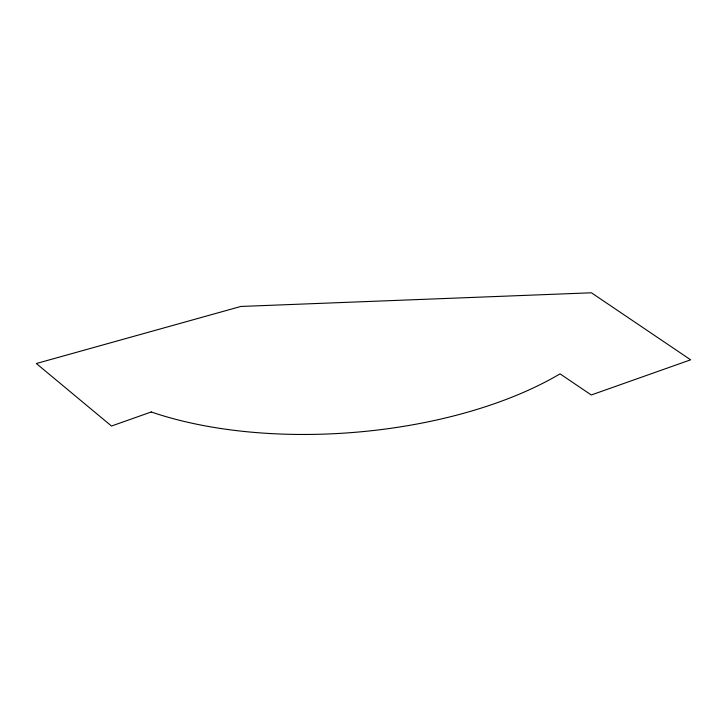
<?xml version="1.0" encoding="UTF-8"?>
<svg xmlns="http://www.w3.org/2000/svg" width="727" height="727" viewBox="0 0 727 727"><rect width="100%" height="100%" fill="white"/><g stroke="black" fill="none" stroke-linecap="round" stroke-linejoin="round"><path stroke-width="1.09" d="M151.243 411.973L111.495 426.031L36.35 363.518L240.873 306.458L591.424 292.79L690.65 359.82L591.287 394.979L560.026 373.86A290.9 134.322 -4.5 0 1 151.243 411.973"/></g></svg>
